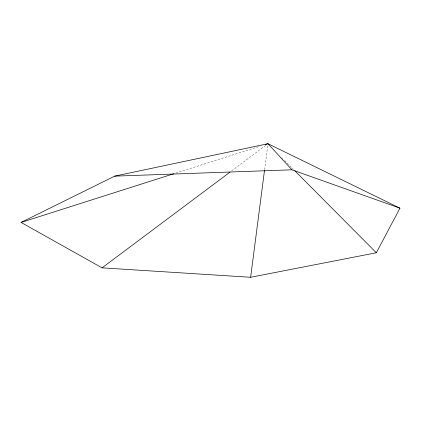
<?xml version="1.0" encoding="UTF-8"?>
<svg xmlns="http://www.w3.org/2000/svg" width="421" height="421" viewBox="0 0 421 421"><rect width="100%" height="100%" fill="white"/><g stroke="black" fill="none" stroke-linecap="round" stroke-linejoin="round"><path stroke-width="0.32" stroke-dasharray="2.1 1.58" d="M264.588 169.779L267.798 145.019M231.629 170.905L265.861 145.292M175.846 173.084L259.82 146.313M281.86 157.696L282.786 158.628M284.638 160.496L293.437 169.347"/><path stroke-width="0.63" d="M250.632 277.281L376.321 252.763L399.95 208.174L267.966 143.719L114.701 176.141L21.05 222.425L102.066 267.84L250.632 277.281L264.499 170.431M102.066 267.84L230.05 172.089M21.05 222.425L173.962 173.684M265.462 144.519L267.966 143.719L291.927 169.805L399.95 208.174M114.701 176.141L291.927 169.805M294.826 170.747L376.321 252.763"/></g></svg>
